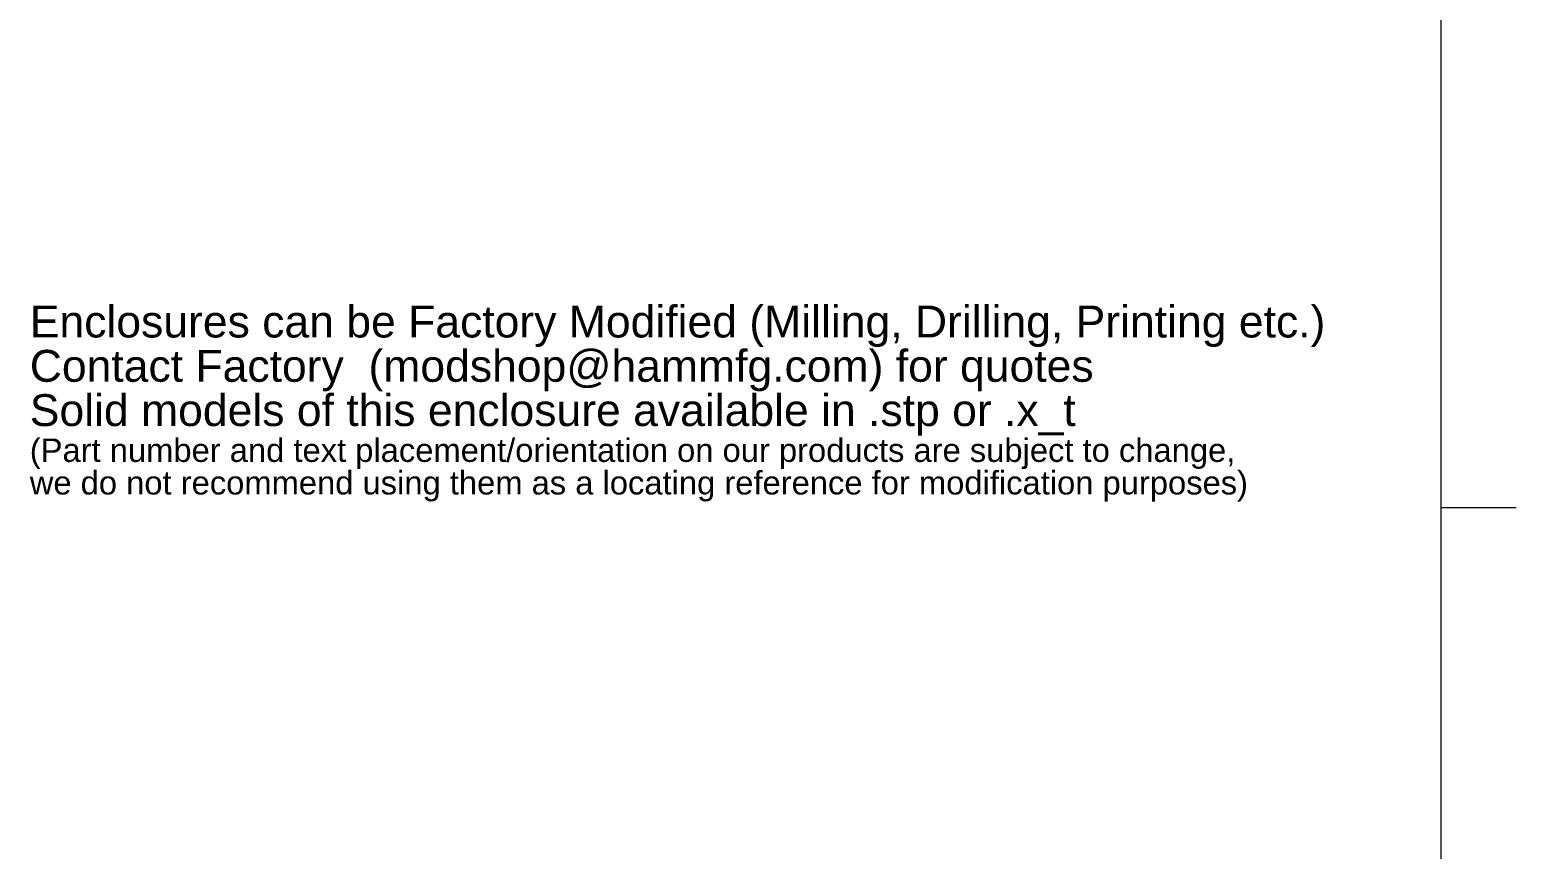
# Model space of a CAD drawing. Header units: millimetres. Extents: x 14 to 1104, y 14 to 850.
# Drawn here: x 786.2 to 1103.6, y 358.8 to 533.9 of the extents above; entities that cross this region are included whole.
import ezdxf

# ---------------------------------------------------------------- set-up
doc = ezdxf.new("R2010")
doc.units = ezdxf.units.MM
doc.header["$LTSCALE"] = 4
doc.layers.get('0').update_dxf_attribs({"lineweight": 25})
doc.layers.add('Sketch Geometry (ANSI)', color=7, linetype='Continuous', lineweight=9)
doc.layers.add('Symbol (ANSI)', color=7, linetype='Continuous', lineweight=9)
doc.styles.add('Note Text (ANSI)', font='arial.ttf')

# ---------------------------------------------------------------- blocks, each defined once
blk = doc.blocks.new('Borders Hammond Border')
at = {"layer": 'Sketch Geometry (ANSI)'}
for p, q in [((271.9, 7.5), (271.9, 208.4)), ((271.9, 107.95), (275.9, 107.95))]:
    blk.add_line(p, q, dxfattribs=at)

msp = doc.modelspace()

# ---------------------------------------------------------------- block references
at = {"xscale": 4, "yscale": 4, "zscale": 4}
msp.add_blockref('Borders Hammond Border', (0, 0), dxfattribs=at)

# ---------------------------------------------------------------- texts
at = {"layer": 'Symbol (ANSI)', "color": 5, "true_color": 0x0000ff, "insert": (786.224, 450.374), "char_height": 6.8, "width": 297.21542, "attachment_point": 4, "line_spacing_factor": 0.834474, "style": 'Note Text (ANSI)'}
msp.add_mtext('{\\H1x;Enclosures can be Factory Modified (Milling, Drilling, Printing etc.)\\PContact Factory  (modshop@hammfg.com) for quotes\\H1.2001x; \\H0.83326x;\\PSolid models of this enclosure available in .stp or .x_t\\H1.17362x; \\H0.95231x;\\P\\H0.65789x;(Part number and text placement/orientation on our products are subject to change,\\H1.23371x; \\H0.81056x;\\Pwe do not recommend using them as a locating reference for modification purposes)\\fCalibri|b0|i0|c0|p34;\\H1.06945x; \\H0.93506x;\\P\\H1.0709x; }', dxfattribs=at)

doc.saveas('drawing.dxf')
